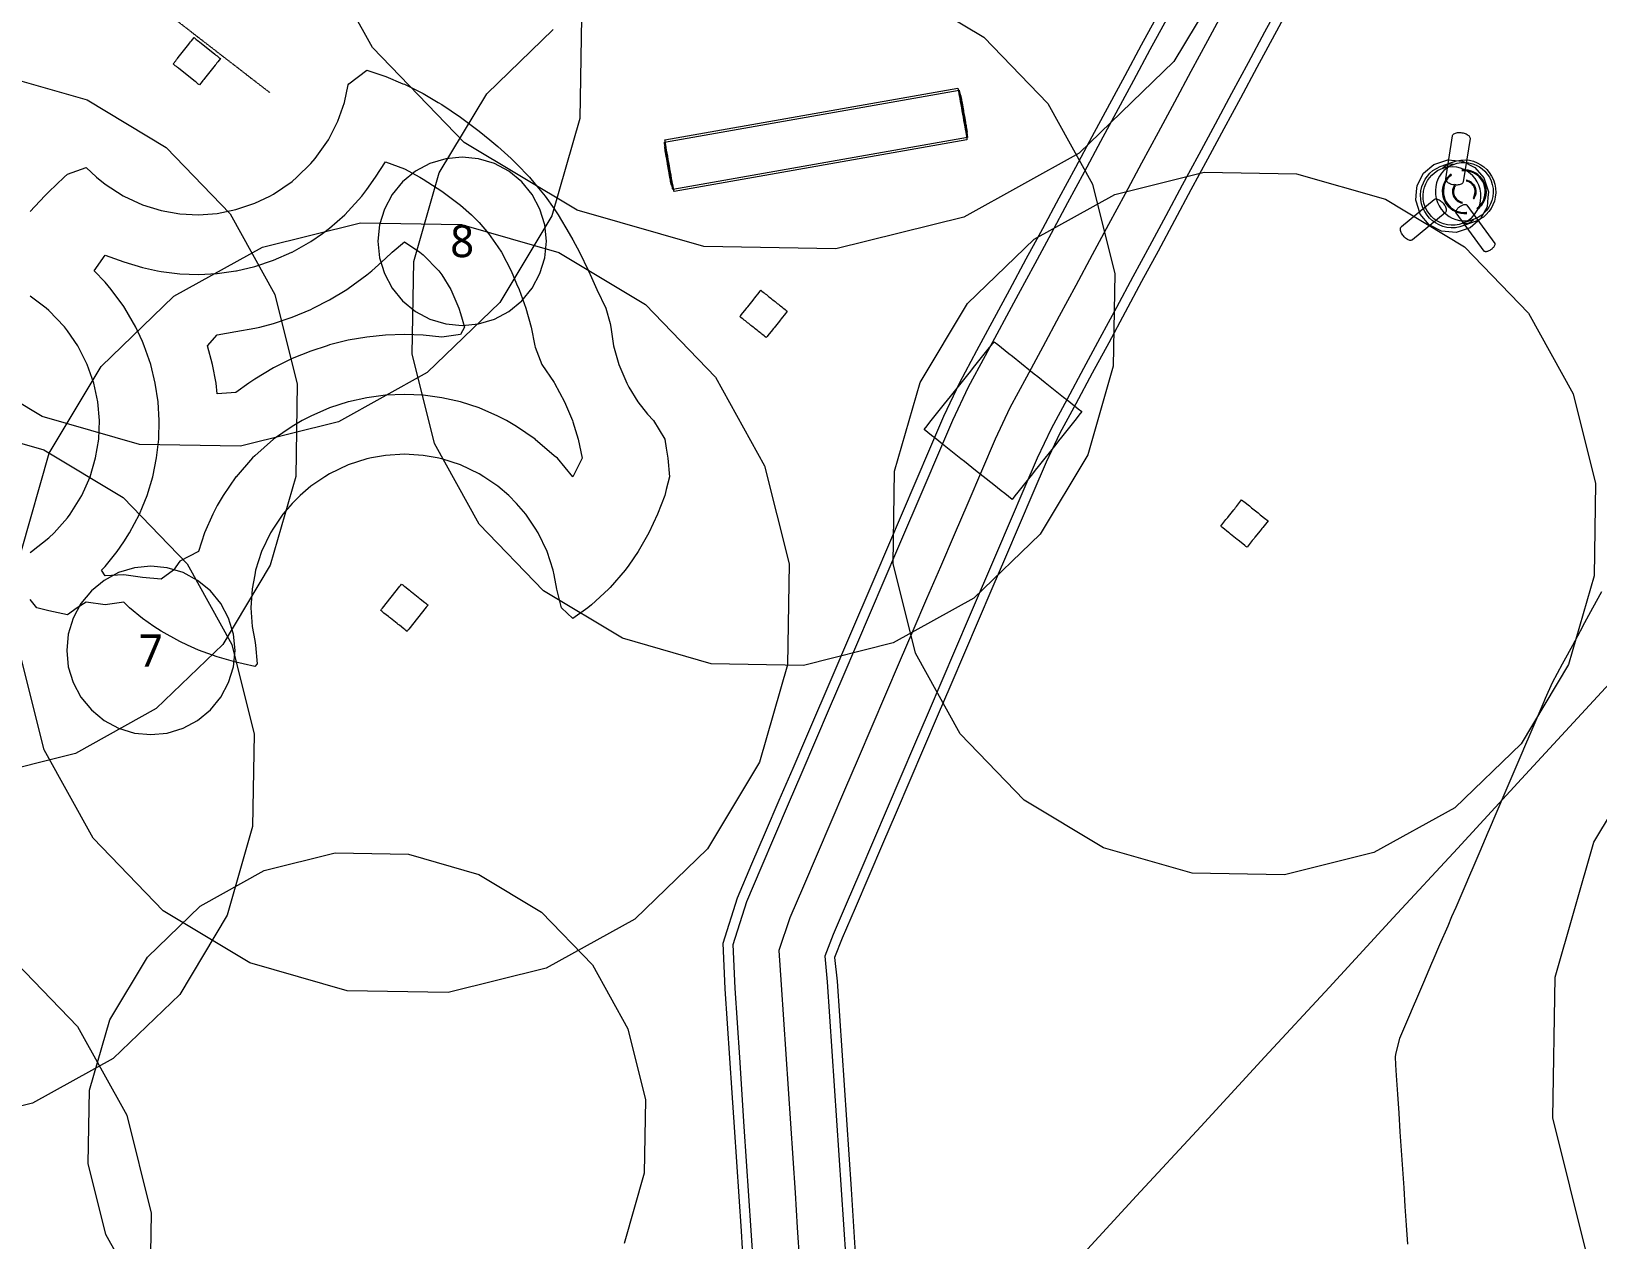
# Model space of a CAD drawing. Header units: millimetres. Extents: x -31757 to 121236, y -27283 to 59400.
# Drawn here: x 52643 to 61016, y 12327 to 18784 of the extents above; entities that cross this region are included whole.
import ezdxf

# ---------------------------------------------------------------- set-up
doc = ezdxf.new("R2010")
doc.units = ezdxf.units.MM
doc.linetypes.add('DASHDOT', pattern=[3.556, 2.54, -0.508, 0, -0.508])
for name, color, linetype, lineweight in [('10_見えがかり', 7, 'Continuous', 13), ('30_敷地・外構', 8, 'Continuous', 9), ('40_通り芯', 1, 'DASHDOT', 9), ('41_通り芯の符号', 1, 'Continuous', 13)]:
    doc.layers.add(name, color=color, linetype=linetype, lineweight=lineweight)
doc.styles.add('JP', font='NotoSansCJKjp-Regular.otf')

msp = doc.modelspace()

# ---------------------------------------------------------------- linework, layer by layer
at = {"layer": '10_見えがかり'}
for points in [[(57714.2, 22779.7), (58318.4, 22416.7), (58808, 21909.7), (59149.7, 21293.2), (59320.2, 20609.3), (59307.9, 19904.6), (59113.6, 19227), (58750.6, 18622.9), (58243.6, 18133.2), (57627.1, 17791.5), (56943.2, 17621), (56238.5, 17633.3), (55560.9, 17827.6), (54956.8, 18190.6), (54467.2, 18697.6), (54125.4, 19314.1), (53954.9, 19998), (53967.2, 20702.7), (54161.5, 21380.3)], [(52296.2, 20287.8), (52768.8, 20549.8), (53293.1, 20680.5), (53833.4, 20671.1), (54352.9, 20522.1), (54816.1, 20243.8), (55191.5, 19855.1), (55453.4, 19382.5), (55584.2, 18858.2), (55574.7, 18317.9), (55425.8, 17798.4), (55147.5, 17335.2), (54758.8, 16959.8), (54286.1, 16697.9), (53761.8, 16567.1), (53221.5, 16576.6), (52702.1, 16725.5), (52238.9, 17003.8)], [(57311, 19006.9), (57734, 18752.8), (58076.7, 18397.9), (58315.9, 17966.4), (58435.3, 17487.6), (58426.6, 16994.3), (58290.6, 16520), (58036.5, 16097.1), (57681.6, 15754.4), (57250.1, 15515.2), (56771.4, 15395.8), (56278, 15404.4), (55803.8, 15540.4), (55380.8, 15794.5), (55038.1, 16149.4), (54798.9, 16581), (54679.6, 17059.7), (54688.2, 17553), (54824.2, 18027.3), (55078.3, 18450.2), (55433.2, 18793)], [(59323.4, 18942.1), (59235.4, 18778.7), (59147.4, 18615.3), (59059.4, 18451.9), (58971.4, 18288.5), (58883.5, 18125.1), (58795.5, 17961.8), (58707.5, 17798.4), (58619.5, 17635), (58531.5, 17471.6), (58443.5, 17308.2), (58355.5, 17144.8), (58267.5, 16981.4), (58179.6, 16818.1), (58094.5, 16660.4), (58020, 16502.7), (57948.7, 16336.4), (57875.6, 16165.8), (57802.5, 15995.2), (57656.3, 15654.1), (57583.1, 15483.5), (57510, 15313), (57436.9, 15142.4), (57363.8, 14971.9), (57290.7, 14801.3), (57217.6, 14630.7), (57144.5, 14460.2), (57071.4, 14289.6), (56998.3, 14119), (56928.7, 13957.2), (56884.2, 13841), (56898.1, 13704.1), (56910.4, 13518.9), (56922.7, 13333.7), (56947.4, 12963.4), (56959.7, 12778.3), (56972.1, 12593.1), (56984.4, 12407.9), (56996.7, 12222.8)], [(56450.9, 12186.4), (56438.6, 12371.6), (56413.9, 12741.9), (56401.6, 12927.1), (56389.3, 13112.2), (56376.9, 13297.4), (56364.6, 13482.5), (56352.3, 13667.7), (56341.8, 13911.4), (56418.1, 14153.4), (56495.5, 14334.5), (56568.6, 14505.1), (56641.7, 14675.7), (56714.8, 14846.2), (56787.9, 15016.8), (56934.2, 15357.9), (57007.3, 15528.5), (57153.5, 15869.6), (57226.6, 16040.2), (57372.8, 16381.3), (57445.9, 16551.9), (57521.3, 16727.5), (57606.4, 16907.1), (57697.9, 17077.4), (57873.9, 17404.2), (57961.9, 17567.6), (58049.9, 17731), (58137.9, 17894.3), (58225.9, 18057.7), (58313.9, 18221.1), (58489.8, 18547.9), (58577.8, 18711.3), (58665.8, 18874.6)], [(56516.2, 12004.8), (56491.5, 12375.1), (56479.2, 12560.3), (56466.8, 12745.4), (56454.5, 12930.6), (56429.8, 13300.9), (56417.5, 13486.1), (56405.2, 13671.2), (56394.3, 13904.6), (56467.6, 14134.4), (56544.2, 14313.7), (56617.3, 14484.2), (56690.4, 14654.8), (56763.6, 14825.3), (56836.7, 14995.9), (56909.8, 15166.5), (56982.9, 15337), (57056, 15507.6), (57202.2, 15848.7), (57275.3, 16019.3), (57421.5, 16360.4), (57494.6, 16531), (57569.6, 16705.7), (57653.7, 16883.2), (57744.6, 17052.3), (57920.6, 17379.1), (58008.6, 17542.4), (58096.6, 17705.8), (58184.6, 17869.2), (58272.5, 18032.6), (58360.5, 18196), (58536.5, 18522.8), (58624.5, 18686.1), (58712.5, 18849.5)], [(59370.1, 18916.9), (59194.1, 18590.2), (59106.1, 18426.8), (59018.1, 18263.4), (58930.1, 18100), (58842.1, 17936.6), (58754.1, 17773.2), (58666.2, 17609.9), (58578.2, 17446.5), (58490.2, 17283.1), (58402.2, 17119.7), (58314.2, 16956.3), (58226.2, 16792.9), (58141.8, 16636.4), (58068.3, 16480.9), (57997.4, 16315.5), (57924.3, 16144.9), (57851.2, 15974.3), (57778.1, 15803.8), (57705, 15633.2), (57631.9, 15462.7), (57558.7, 15292.1), (57485.6, 15121.5), (57412.5, 14951), (57339.4, 14780.4), (57266.3, 14609.8), (57193.2, 14439.3), (57120.1, 14268.7), (57047, 14098.2), (56978.2, 13938.2), (56936.8, 13834.1), (56950.9, 13707.6), (56963.3, 13522.4), (56987.9, 13152.1), (57000.3, 12966.9), (57012.6, 12781.8), (57024.9, 12596.6), (57049.6, 12226.3)], [(53415, 18627), (53419.7, 18632.9), (53424.4, 18638.8), (53429, 18644.6), (53485.1, 18715.1), (53489.7, 18720.9), (53494.4, 18726.8), (53499.1, 18732.7), (53513.1, 18750.3), (53518.9, 18745.6), (53524.8, 18741), (53530.7, 18736.3), (53536.5, 18731.6), (53542.4, 18726.9), (53624.6, 18661.6), (53630.5, 18656.9), (53636.3, 18652.2), (53642.2, 18647.6), (53648.1, 18642.9), (53653.9, 18638.2), (53639.9, 18620.6), (53635.3, 18614.8), (53630.6, 18608.9), (53625.9, 18603), (53569.9, 18532.6), (53565.2, 18526.7), (53560.6, 18520.8), (53555.9, 18515), (53541.9, 18497.4), (53536, 18502), (53530.1, 18506.7), (53524.3, 18511.4), (53518.4, 18516), (53512.5, 18520.7), (53430.4, 18586.1), (53424.5, 18590.7), (53418.6, 18595.4), (53412.8, 18600.1), (53406.9, 18604.8), (53401, 18609.4), (53415, 18627)], [(52466.7, 18553.1), (52941, 18417.1), (53363.9, 18163), (53706.7, 17808.1), (53945.9, 17376.6), (54065.2, 16897.9), (54056.6, 16404.5), (53920.6, 15930.3), (53666.5, 15507.4), (53311.6, 15164.6), (52880.1, 14925.4), (52401.3, 14806.1)], [(56060.1, 18002.7), (56057.3, 18018), (56054.5, 18033.7), (56051.8, 18049.4), (56049.1, 18064.7), (56046.4, 18079.9), (56043.6, 18095.6), (56040.9, 18111.4), (56038.2, 18126.7), (56035.7, 18141.2), (56033.4, 18154.4), (56031.4, 18165.9), (56029.8, 18175.4), (56028.6, 18182.7), (56027.8, 18187.8), (56027.3, 18190.7), (56027.2, 18191.6), (57602.9, 18469.4), (57603.2, 18468.5), (57603.8, 18465.6), (57604.7, 18460.5), (57606.1, 18453.2), (57607.8, 18443.7), (57609.9, 18432.3), (57612.2, 18419.1), (57614.8, 18404.6), (57617.6, 18389.3), (57620.4, 18373.6), (57623.1, 18357.9), (57625.8, 18342.6), (57628.5, 18327.3), (57631.3, 18311.7), (57634, 18295.9), (57636.7, 18280.6), (57639.2, 18266.1), (57641.5, 18252.9), (57643.5, 18241.4), (57645.1, 18231.9), (57646.3, 18224.6), (57647.1, 18219.5), (57647.6, 18216.6), (57647.7, 18215.7), (56072, 17937.9), (56071.7, 17938.8), (56071.2, 17941.7), (56070.2, 17946.8), (56068.8, 17954.1), (56067.1, 17963.6), (56065, 17975), (56062.7, 17988.2), (56060.1, 18002.7)], [(56033, 18185.9), (56031.7, 18193.8), (56030.8, 18199.3), (56030.3, 18202.5), (56030.2, 18203.5), (57596.1, 18479.5), (57596.3, 18478.5), (57597, 18475.4), (57598, 18469.9), (57599.5, 18462), (57601.3, 18451.7), (57603.6, 18439.2), (57606.2, 18424.9), (57609, 18409.2), (57612, 18392.5), (57615, 18375.4), (57618, 18358.4), (57621, 18341.8), (57623.9, 18325.2), (57626.9, 18308.1), (57629.9, 18291), (57632.8, 18274.3), (57635.5, 18258.6), (57638, 18244.2), (57640.1, 18231.8), (57641.9, 18221.4), (57643.2, 18213.5), (57644.1, 18208), (57644.6, 18204.8), (57644.7, 18203.8), (56078.8, 17927.8), (56078.6, 17928.8), (56078, 17931.9), (56076.9, 17937.4), (56075.4, 17945.3), (56073.6, 17955.6), (56071.3, 17968.1), (56068.7, 17982.4), (56065.9, 17998.1), (56062.9, 18014.8), (56059.9, 18031.9), (56056.9, 18048.9), (56053.9, 18065.5), (56051, 18082.1), (56048, 18099.2), (56045, 18116.3), (56042.1, 18133), (56039.4, 18148.7), (56036.9, 18163.1), (56034.8, 18175.5), (56033, 18185.9)], [(57608.5, 18437.5), (57608.1, 18439.7), (57608, 18440.4), (57611, 18441), (57611.2, 18440.3), (57611.6, 18438), (57612.4, 18434.1), (57613.4, 18428.5), (57614.7, 18421.2), (57616.3, 18412.3), (57618.2, 18402.2), (57620.2, 18391), (57622.3, 18379.2), (57624.4, 18367), (57626.6, 18354.9), (57628.7, 18343.1), (57630.7, 18331.3), (57632.9, 18319.2), (57635, 18307.1), (57637.1, 18295.2), (57639, 18284), (57640.8, 18273.9), (57642.3, 18265), (57643.5, 18257.7), (57644.5, 18252), (57645.1, 18248.1), (57645.4, 18245.8), (57645.5, 18245.1), (57642.6, 18244.6), (57642.4, 18245.3), (57641.9, 18247.5), (57641.2, 18251.5), (57640.2, 18257.1), (57638.8, 18264.4), (57637.2, 18273.2), (57635.4, 18283.4), (57633.4, 18294.6), (57631.3, 18306.4), (57629.1, 18318.6), (57627, 18330.7), (57624.9, 18342.5), (57622.8, 18354.2), (57620.7, 18366.4), (57618.6, 18378.5), (57616.5, 18390.3), (57614.6, 18401.5), (57612.8, 18411.7), (57611.3, 18420.6), (57610.1, 18427.9), (57609.1, 18433.5), (57608.5, 18437.5)], [(57613.4, 18409.6), (57612.9, 18412.5), (57612.6, 18414.2), (57615.6, 18414.7), (57615.7, 18414.7), (57616, 18413.1), (57616.5, 18410.2), (57617.3, 18406), (57618.3, 18400.7), (57619.5, 18394.1), (57620.8, 18386.6), (57622.3, 18378.4), (57623.9, 18369.7), (57625.4, 18360.7), (57627, 18351.8), (57628.6, 18343.1), (57630.1, 18334.4), (57631.7, 18325.5), (57633.2, 18316.5), (57634.7, 18307.8), (57636.2, 18299.5), (57637.5, 18292), (57638.6, 18285.5), (57639.5, 18280.1), (57640.2, 18275.9), (57640.7, 18273), (57640.9, 18271.4), (57638, 18270.9), (57637.9, 18270.9), (57637.6, 18272.5), (57637, 18275.4), (57636.3, 18279.5), (57635.3, 18284.9), (57634.1, 18291.4), (57632.7, 18298.9), (57631.3, 18307.2), (57629.7, 18315.9), (57628.1, 18324.9), (57626.5, 18333.8), (57625, 18342.5), (57623.5, 18351.2), (57621.9, 18360.1), (57620.3, 18369), (57618.8, 18377.8), (57617.4, 18386), (57616.1, 18393.5), (57615, 18400.1), (57614.1, 18405.5), (57613.4, 18409.6)], [(57619.5, 18375.2), (57619.1, 18377.3), (57618.9, 18378.8), (57618.7, 18379.7), (57621.7, 18380.2), (57621.7, 18380.2), (57621.9, 18379.4), (57622.2, 18377.9), (57622.6, 18375.7), (57623.1, 18372.9), (57623.7, 18369.5), (57624.4, 18365.7), (57625.2, 18361.4), (57626, 18356.9), (57626.8, 18352.2), (57627.6, 18347.6), (57628.4, 18343.1), (57629.2, 18338.6), (57630, 18333.9), (57630.8, 18329.3), (57631.6, 18324.8), (57632.4, 18320.5), (57633, 18316.6), (57633.6, 18313.2), (57634.1, 18310.4), (57634.5, 18308.2), (57634.7, 18306.7), (57634.8, 18305.9), (57631.9, 18305.4), (57631.8, 18305.4), (57631.7, 18306.2), (57631.4, 18307.7), (57631, 18309.9), (57630.5, 18312.6), (57629.9, 18316), (57629.2, 18319.9), (57628.4, 18324.2), (57627.6, 18328.7), (57626.8, 18333.4), (57625.9, 18338), (57625.2, 18342.5), (57624.4, 18347), (57623.5, 18351.6), (57622.7, 18356.3), (57621.9, 18360.8), (57621.2, 18365.1), (57620.5, 18369), (57619.9, 18372.4), (57619.5, 18375.2)], [(60235.5, 17965.7), (60229.8, 17967.6), (60224.4, 17969.9), (60219.3, 17972.5), (60214.8, 17975.5), (60210.9, 17978.7), (60207.9, 17982), (60205.6, 17985.3), (60204.2, 17988.6), (60203.6, 17991.8), (60203.8, 17994.8), (60239.9, 18225), (60240.7, 18227.8), (60242.2, 18230.7), (60244.6, 18233.4), (60247.7, 18235.9), (60251.7, 18238.1), (60256.3, 18240), (60261.5, 18241.4), (60267.1, 18242.4), (60273, 18242.9), (60279, 18243), (60284.9, 18242.6), (60290.5, 18241.9), (60296.1, 18240.8), (60301.8, 18239.4), (60307.5, 18237.5), (60313, 18235.2), (60318, 18232.6), (60322.5, 18229.6), (60326.4, 18226.4), (60329.5, 18223.1), (60331.7, 18219.7), (60333.1, 18216.4), (60333.7, 18213.3), (60333.6, 18210.3), (60297.5, 17980.1), (60296.7, 17977.2), (60295.1, 17974.4), (60292.8, 17971.7), (60289.6, 17969.2), (60285.7, 17966.9), (60281, 17965.1), (60275.8, 17963.6), (60270.2, 17962.7), (60264.3, 17962.2), (60258.4, 17962.1), (60252.5, 17962.5), (60246.8, 17963.2), (60241.2, 17964.2), (60235.5, 17965.7)], [(56029.7, 18159.5), (56029, 18163.6), (56028.7, 18166), (56028.6, 18166.8), (56031.5, 18167.3), (56031.7, 18166.6), (56032.2, 18164.2), (56033, 18160.1), (56034, 18154.2), (56035.4, 18146.6), (56037.1, 18137.3), (56039, 18126.7), (56041.1, 18115), (56043.3, 18102.6), (56045.6, 18089.9), (56047.8, 18077.2), (56050, 18064.8), (56052.2, 18052.5), (56054.4, 18039.8), (56056.6, 18027.1), (56058.8, 18014.7), (56060.8, 18003), (56062.7, 17992.3), (56064.3, 17983.1), (56065.6, 17975.4), (56066.6, 17969.5), (56067.2, 17965.4), (56067.6, 17963), (56067.7, 17962.3), (56064.7, 17961.7), (56064.5, 17962.5), (56064.1, 17964.8), (56063.3, 17968.9), (56062.2, 17974.8), (56060.8, 17982.4), (56059.1, 17991.7), (56057.2, 18002.4), (56055.1, 18014.1), (56052.9, 18026.4), (56050.6, 18039.2), (56048.4, 18051.8), (56046.2, 18064.2), (56044, 18076.5), (56041.8, 18089.2), (56039.6, 18101.9), (56037.4, 18114.3), (56035.4, 18126), (56033.6, 18136.7), (56032, 18146), (56030.7, 18153.6), (56029.7, 18159.5)], [(56033.7, 18137), (56033.5, 18138.7), (56036.4, 18139.2), (56036.5, 18139.2), (56036.9, 18137.5), (56037.4, 18134.5), (56038.2, 18130.2), (56039.2, 18124.6), (56040.5, 18117.9), (56041.9, 18110.1), (56043.4, 18101.5), (56045, 18092.4), (56046.7, 18083.1), (56048.3, 18073.9), (56049.9, 18064.8), (56051.5, 18055.8), (56053.1, 18046.5), (56054.8, 18037.2), (56056.3, 18028.1), (56057.8, 18019.6), (56059.2, 18011.8), (56060.3, 18005), (56061.3, 17999.4), (56062, 17995.1), (56062.5, 17992), (56062.8, 17990.3), (56059.8, 17989.8), (56059.7, 17989.8), (56059.4, 17991.5), (56058.8, 17994.5), (56058, 17998.8), (56057, 18004.4), (56055.8, 18011.2), (56054.4, 18019), (56052.8, 18027.5), (56051.2, 18036.6), (56049.6, 18045.9), (56047.9, 18055.2), (56046.3, 18064.2), (56044.7, 18073.2), (56043.1, 18082.5), (56041.5, 18091.8), (56039.9, 18100.9), (56038.4, 18109.5), (56037.1, 18117.3), (56035.9, 18124), (56035, 18129.7), (56034.2, 18134), (56033.7, 18137)], [(56041.1, 18095.2), (56040.8, 18097.3), (56040.5, 18098.7), (56040.4, 18099.5), (56043.4, 18100), (56043.4, 18100), (56043.6, 18099.2), (56043.8, 18097.8), (56044.2, 18095.8), (56044.7, 18093.1), (56045.3, 18089.9), (56045.9, 18086.2), (56046.7, 18082.2), (56047.4, 18077.9), (56048.2, 18073.5), (56049, 18069.1), (56049.7, 18064.8), (56050.5, 18060.5), (56051.3, 18056.1), (56052, 18051.7), (56052.8, 18047.4), (56053.5, 18043.4), (56054.1, 18039.7), (56054.7, 18036.5), (56055.1, 18033.8), (56055.5, 18031.8), (56055.6, 18030.8), (56055.7, 18030.3), (56055.7, 18030.3), (56055.8, 18029.5), (56055.8, 18029.5), (56052.9, 18029), (56052.8, 18029), (56052.8, 18029.3), (56052.7, 18029.8), (56052.7, 18029.8), (56052.4, 18031.2), (56052, 18033.3), (56051.5, 18035.9), (56051, 18039.1), (56050.3, 18042.8), (56049.6, 18046.9), (56048.8, 18051.2), (56048, 18055.6), (56047.3, 18060), (56046.5, 18064.2), (56045.7, 18068.5), (56045, 18072.9), (56044.2, 18077.3), (56043.5, 18081.6), (56042.8, 18085.7), (56042.1, 18089.3), (56041.6, 18092.6), (56041.1, 18095.2)], [(60084.4, 18025.2), (60140, 18072.9), (60215.3, 18097.7), (60294.3, 18090.5), (60359.1, 18056.5), (60406.9, 18000.9), (60406.9, 18000.9), (60431.7, 17925.6), (60428.9, 17895.5), (60424.5, 17846.6), (60390.4, 17781.8), (60334.9, 17734), (60259.6, 17709.2), (60180.6, 17716.4), (60180.6, 17716.4), (60115.7, 17750.5), (60068, 17806), (60057.6, 17837.5), (60043.2, 17881.3), (60047.4, 17927.1), (60050.4, 17960.3), (60084.4, 18025.2)], [(60076.6, 17954.3), (60084.4, 17975), (60094.3, 17993.7), (60106, 18010.4), (60119.6, 18025.5), (60135.6, 18039.3), (60153.8, 18051.4), (60174.1, 18061.2), (60239.6, 18085), (60261.4, 18092.1), (60284.1, 18096.1), (60307.3, 18097), (60330.1, 18094.6), (60352.1, 18089.2), (60372.5, 18081.2), (60391.2, 18071), (60407.8, 18059.1), (60422.9, 18045.3), (60436.7, 18029.1), (60448.8, 18010.5), (60458.7, 17990), (60465.9, 17967.9), (60470, 17944.9), (60471, 17921.5), (60468.9, 17898.5), (60463.7, 17876.4), (60456, 17855.8), (60446, 17837), (60434.4, 17820.4), (60420.8, 17805.3), (60404.8, 17791.4), (60386.5, 17779.3), (60366.3, 17769.5), (60300.8, 17745.7), (60279, 17738.6), (60256.2, 17734.6), (60233.1, 17733.8), (60210.2, 17736.2), (60188.3, 17741.5), (60167.8, 17749.5), (60149.1, 17759.7), (60132.6, 17771.6), (60117.5, 17785.4), (60103.7, 17801.7), (60091.5, 17820.2), (60081.7, 17840.7), (60074.5, 17862.8), (60070.3, 17885.8), (60069.3, 17909.2), (60071.5, 17932.3), (60076.6, 17954.3)], [(58434.7, 17912), (58913.4, 18031.4), (59406.7, 18022.8), (59881, 17886.8), (60303.9, 17632.7), (60646.6, 17277.7), (60885.8, 16846.2), (61005.2, 16367.5), (60996.6, 15874.2), (60860.6, 15399.9), (60606.5, 14977), (60251.6, 14634.2), (59820, 14395), (59341.3, 14275.7), (58848, 14284.3), (58373.7, 14420.3), (57950.8, 14674.4), (57608, 15029.3), (57368.9, 15460.8), (57249.5, 15939.6), (57258.1, 16432.9), (57394.1, 16907.2), (57648.2, 17330.1), (58003.1, 17672.8), (58434.7, 17912)], [(60116.5, 18001.8), (60129, 18015.7), (60143.7, 18028.5), (60160.5, 18039.6), (60179.1, 18048.6), (60244.6, 18072.4), (60264.7, 18078.9), (60285.6, 18082.6), (60306.9, 18083.4), (60327.9, 18081.2), (60348.1, 18076.3), (60367, 18068.9), (60384.2, 18059.5), (60399.4, 18048.6), (60413.3, 18035.9), (60426, 18020.9), (60437.1, 18003.9), (60446.2, 17985), (60452.8, 17964.7), (60456.7, 17943.5), (60457.6, 17922), (60455.6, 17900.8), (60450.9, 17880.5), (60443.7, 17861.5), (60434.6, 17844.2), (60423.8, 17828.9), (60411.4, 17815), (60396.6, 17802.3), (60379.8, 17791.2), (60361.2, 17782.2), (60295.7, 17758.3), (60275.7, 17751.8), (60254.7, 17748.1), (60233.4, 17747.4), (60212.4, 17749.5), (60192.2, 17754.5), (60173.4, 17761.8), (60156.2, 17771.2), (60141, 17782.2), (60127.1, 17794.9), (60114.4, 17809.8), (60103.2, 17826.9), (60094.1, 17845.8), (60087.5, 17866.1), (60083.7, 17887.3), (60082.8, 17908.7), (60084.8, 17929.9), (60089.5, 17950.3), (60096.6, 17969.3), (60105.8, 17986.5), (60116.5, 18001.8)], [(60282.6, 18052.5), (60262.5, 18057.4), (60241.4, 18059.5), (60220.2, 18058.8), (60218.6, 18058.5), (60209.2, 18052.3), (60194.5, 18039.6), (60182, 18025.7), (60171.3, 18010.4), (60162.1, 17993.1), (60155, 17974.1), (60150.3, 17953.8), (60148.3, 17932.6), (60149.2, 17911.1), (60153, 17889.9), (60159.6, 17869.6), (60168.7, 17850.7), (60179.8, 17833.7), (60192.6, 17818.7), (60206.4, 17806), (60221.7, 17795), (60238.9, 17785.7), (60257.7, 17778.3), (60277.9, 17773.4), (60298.9, 17771.2), (60320.2, 17772), (60321.7, 17772.2), (60331.2, 17778.5), (60345.9, 17791.2), (60358.4, 17805.1), (60369.1, 17820.4), (60378.3, 17837.7), (60385.4, 17856.6), (60390.1, 17877), (60392.1, 17898.2), (60391.2, 17919.7), (60387.3, 17940.9), (60380.7, 17961.2), (60371.7, 17980), (60360.5, 17997.1), (60347.8, 18012), (60333.9, 18024.8), (60318.7, 18035.7), (60301.5, 18045.1), (60282.6, 18052.5)], [(60204.2, 17989.6), (60212.2, 18001.1), (60221.6, 18011.5), (60232.6, 18021), (60233.1, 18021.2), (60222, 18011.6), (60212.7, 18001.2), (60204.6, 17989.7), (60197.8, 17976.8), (60192.4, 17962.6), (60188.9, 17947.3), (60187.4, 17931.4), (60188.1, 17915.3), (60190.9, 17899.4), (60195.9, 17884.2), (60202.7, 17870), (60211.1, 17857.2), (60220.6, 17846), (60231, 17836.5), (60242.4, 17828.3), (60255.3, 17821.2), (60269.5, 17815.7), (60284.6, 17812), (60300.4, 17810.4), (60316.3, 17811), (60315.9, 17810.8), (60299.9, 17810.2), (60284.2, 17811.9), (60269, 17815.5), (60254.9, 17821.1), (60242, 17828.1), (60230.6, 17836.3), (60220.2, 17845.9), (60210.6, 17857.1), (60202.3, 17869.9), (60195.5, 17884), (60190.5, 17899.2), (60187.6, 17915.1), (60186.9, 17931.3), (60188.4, 17947.2), (60192, 17962.4), (60197.3, 17976.6), (60204.2, 17989.6)], [(60201.1, 18063.2), (60188.1, 18051.9), (60188.2, 18051.9), (60245.5, 18072.7), (60241.8, 18073.1), (60218.7, 18072.3), (60213.5, 18071.4), (60201.1, 18063.2)], [(60200.9, 17975), (60207.5, 17987.5), (60215.3, 17998.6), (60224.4, 18008.6), (60235, 18017.8), (60235.5, 18018), (60224.8, 18008.8), (60215.8, 17998.7), (60208, 17987.6), (60201.4, 17975.1), (60196.2, 17961.4), (60192.8, 17946.6), (60191.3, 17931.3), (60192, 17915.7), (60194.8, 17900.4), (60199.6, 17885.7), (60206.1, 17872), (60214.2, 17859.6), (60223.4, 17848.8), (60233.5, 17839.6), (60244.5, 17831.6), (60257, 17824.8), (60270.6, 17819.5), (60285.2, 17816), (60300.5, 17814.4), (60315.9, 17814.9), (60315.4, 17814.8), (60300, 17814.2), (60284.8, 17815.8), (60270.2, 17819.4), (60256.5, 17824.7), (60244.1, 17831.5), (60233, 17839.4), (60223, 17848.6), (60213.8, 17859.5), (60205.7, 17871.8), (60199.1, 17885.5), (60194.3, 17900.2), (60191.6, 17915.5), (60190.9, 17931.1), (60192.3, 17946.5), (60195.7, 17961.2), (60200.9, 17975)], [(60290, 18043.8), (60290.4, 18044), (60306.4, 18044.5), (60322.1, 18042.9), (60337.3, 18039.2), (60351.4, 18033.7), (60364.3, 18026.6), (60375.7, 18018.4), (60386.1, 18008.9), (60395.7, 17997.7), (60404, 17984.9), (60410.8, 17970.7), (60415.8, 17955.5), (60418.7, 17939.6), (60419.4, 17923.5), (60417.9, 17907.6), (60414.3, 17892.3), (60409, 17878.1), (60402.1, 17865.2), (60394.1, 17853.7), (60384.7, 17843.3), (60373.7, 17833.7), (60373.2, 17833.5), (60384.2, 17843.1), (60393.6, 17853.5), (60401.7, 17865), (60408.5, 17877.9), (60413.9, 17892.2), (60417.4, 17907.4), (60418.9, 17923.3), (60418.2, 17939.4), (60415.3, 17955.3), (60410.4, 17970.6), (60403.6, 17984.7), (60395.2, 17997.5), (60385.7, 18008.7), (60375.3, 18018.3), (60363.8, 18026.5), (60351, 18033.5), (60336.8, 18039), (60321.7, 18042.7), (60305.9, 18044.4), (60290, 18043.8)], [(60290.4, 18039.8), (60290.8, 18040), (60306.3, 18040.5), (60321.5, 18039), (60336.1, 18035.4), (60349.8, 18030.1), (60362.2, 18023.3), (60373.3, 18015.3), (60383.3, 18006.1), (60392.5, 17995.3), (60400.6, 17982.9), (60407.2, 17969.2), (60412, 17954.5), (60414.7, 17939.2), (60415.4, 17923.6), (60414, 17908.3), (60410.5, 17893.5), (60405.4, 17879.8), (60398.7, 17867.3), (60391, 17856.2), (60381.9, 17846.1), (60371.3, 17836.9), (60370.8, 17836.7), (60381.5, 17846), (60390.5, 17856), (60398.3, 17867.1), (60404.9, 17879.6), (60410.1, 17893.4), (60413.5, 17908.1), (60415, 17923.5), (60414.3, 17939), (60411.5, 17954.4), (60406.7, 17969.1), (60400.2, 17982.8), (60392.1, 17995.1), (60382.9, 18005.9), (60372.8, 18015.2), (60361.8, 18023.1), (60349.3, 18029.9), (60335.7, 18035.2), (60321.1, 18038.8), (60305.8, 18040.4), (60290.4, 18039.8)], [(60243.7, 17946), (60246.6, 17953.6), (60250.3, 17960.5), (60254.6, 17966.6), (60255, 17966.8), (60250.7, 17960.7), (60247, 17953.8), (60244.2, 17946.2), (60242.3, 17938), (60241.5, 17929.6), (60241.9, 17921), (60243.4, 17912.5), (60246, 17904.4), (60249.7, 17896.8), (60254.1, 17890), (60259.2, 17884), (60264.8, 17878.9), (60270.9, 17874.5), (60277.7, 17870.8), (60285.3, 17867.9), (60293.4, 17865.9), (60292.9, 17865.7), (60284.8, 17867.7), (60277.3, 17870.6), (60270.4, 17874.4), (60264.3, 17878.8), (60258.8, 17883.9), (60253.7, 17889.8), (60249.2, 17896.7), (60245.6, 17904.2), (60243, 17912.3), (60241.4, 17920.8), (60241.1, 17929.4), (60241.9, 17937.9), (60243.7, 17946)], [(60245.8, 17937.2), (60247.5, 17944.8), (60250.2, 17951.9), (60253.6, 17958.4), (60254.1, 17958.6), (60250.6, 17952.1), (60248, 17945), (60246.2, 17937.4), (60245.5, 17929.4), (60245.8, 17921.4), (60247.2, 17913.4), (60249.7, 17905.8), (60253.1, 17898.8), (60257.3, 17892.4), (60262.1, 17886.8), (60267.2, 17882), (60273, 17877.9), (60279.4, 17874.4), (60286.4, 17871.7), (60294, 17869.8), (60293.6, 17869.7), (60286, 17871.5), (60278.9, 17874.3), (60272.5, 17877.8), (60266.8, 17881.9), (60261.6, 17886.6), (60256.8, 17892.2), (60252.7, 17898.6), (60249.3, 17905.7), (60246.8, 17913.3), (60245.4, 17921.2), (60245, 17929.3), (60245.8, 17937.2)], [(60333.8, 17977), (60339.5, 17972.9), (60344.7, 17968.1), (60349.4, 17962.5), (60353.6, 17956.1), (60357, 17949.1), (60359.5, 17941.5), (60360.9, 17933.5), (60361.3, 17925.5), (60360.5, 17917.5), (60358.8, 17909.9), (60356.1, 17902.8), (60352.7, 17896.4), (60352.2, 17896.2), (60355.6, 17902.7), (60358.3, 17909.8), (60360.1, 17917.4), (60360.8, 17925.3), (60360.5, 17933.4), (60359, 17941.3), (60356.6, 17948.9), (60353.2, 17956), (60349, 17962.3), (60344.2, 17967.9), (60339.1, 17972.7), (60333.3, 17976.8), (60326.9, 17980.3), (60319.8, 17983.1), (60312.3, 17984.9), (60312.7, 17985.1), (60320.3, 17983.2), (60327.3, 17980.5), (60333.8, 17977)], [(60313.4, 17989), (60321.4, 17987), (60329, 17984.1), (60335.9, 17980.4), (60342, 17976), (60347.5, 17970.9), (60352.6, 17964.9), (60357.1, 17958.1), (60360.7, 17950.5), (60363.3, 17942.4), (60364.9, 17933.9), (60365.2, 17925.3), (60364.4, 17916.9), (60362.5, 17908.7), (60359.7, 17901.1), (60356, 17894.2), (60351.7, 17888.1), (60351.3, 17887.9), (60355.6, 17894.1), (60359.3, 17901), (60362.1, 17908.6), (60364, 17916.7), (60364.8, 17925.2), (60364.4, 17933.8), (60362.9, 17942.3), (60360.2, 17950.4), (60356.6, 17957.9), (60352.2, 17964.7), (60347.1, 17970.7), (60341.5, 17975.8), (60335.4, 17980.2), (60328.5, 17983.9), (60321, 17986.9), (60312.9, 17988.9), (60313.4, 17989)], [(60144.9, 17886.9), (60147.9, 17887.9), (60151.3, 17888.4), (60155.3, 17888.2), (60159.6, 17887.3), (60164.2, 17885.6), (60168.9, 17883.3), (60173.7, 17880.4), (60178.3, 17876.9), (60182.7, 17873.1), (60186.7, 17869.1), (60190.4, 17864.9), (60193.8, 17860.5), (60197, 17855.7), (60199.9, 17850.6), (60202.3, 17845.4), (60204.3, 17840.2), (60205.6, 17835.1), (60206.4, 17830.3), (60206.4, 17825.9), (60205.8, 17822), (60204.7, 17818.6), (60203.1, 17815.9), (60201, 17813.8), (60025.4, 17669.8), (60022.9, 17668.2), (60020, 17667.1), (60016.5, 17666.6), (60012.5, 17666.8), (60008.2, 17667.8), (60003.6, 17669.4), (59998.9, 17671.7), (59994.1, 17674.7), (59989.5, 17678.1), (59985.1, 17681.9), (59981.1, 17686), (59977.4, 17690.2), (59974, 17694.6), (59970.8, 17699.3), (59967.9, 17704.4), (59965.5, 17709.6), (59963.5, 17714.8), (59962.2, 17719.9), (59961.5, 17724.7), (59961.4, 17729.2), (59962, 17733.1), (59963.1, 17736.4), (59964.8, 17739.1), (59966.8, 17741.2), (60142.4, 17885.3), (60144.9, 17886.9)], [(60258.5, 17822.8), (60259.6, 17825.8), (60261.2, 17828.9), (60263.3, 17832.2), (60265.9, 17835.5), (60268.8, 17838.7), (60271.9, 17841.7), (60275.2, 17844.6), (60278.6, 17847.2), (60282, 17849.6), (60285.7, 17851.8), (60289.6, 17853.9), (60293.6, 17855.7), (60297.5, 17857.1), (60301.2, 17858.2), (60304.7, 17858.8), (60307.9, 17858.9), (60310.6, 17858.6), (60312.8, 17857.9), (60314.6, 17856.8), (60315.9, 17855.5), (60465.4, 17650.8), (60466.3, 17649.2), (60466.7, 17647.2), (60466.7, 17644.8), (60466.2, 17642.2), (60465.1, 17639.2), (60463.5, 17636.1), (60461.3, 17632.8), (60458.8, 17629.5), (60455.9, 17626.3), (60452.7, 17623.2), (60449.4, 17620.4), (60446.1, 17617.8), (60442.6, 17615.4), (60438.9, 17613.2), (60435, 17611.1), (60431.1, 17609.3), (60427.2, 17607.8), (60423.4, 17606.8), (60419.9, 17606.2), (60416.8, 17606.1), (60414.1, 17606.4), (60411.8, 17607.1), (60410, 17608.1), (60408.7, 17609.5), (60259.3, 17814.1), (60258.4, 17815.8), (60257.9, 17817.8), (60257.9, 17820.1), (60258.5, 17822.8)], [(52739, 16529.2), (53017.3, 16992.4), (53406, 17367.8), (53878.7, 17629.7), (54403, 17760.5), (54943.3, 17751), (55462.7, 17602.1), (55925.9, 17323.8), (56301.3, 16935.1), (56563.3, 16462.4), (56694, 15938.1), (56684.6, 15397.8), (56535.6, 14878.4), (56257.3, 14415.2), (55868.6, 14039.8), (55396, 13777.8), (54871.6, 13647.1), (54331.3, 13656.5), (53811.9, 13805.5), (53348.7, 14083.8), (52973.3, 14472.5), (52711.4, 14945.1), (52580.6, 15469.4)], [(60294.9, 17758), (60298.6, 17757.6), (60321.7, 17758.5), (60326.9, 17759.4), (60339.3, 17767.6), (60352.3, 17778.8), (60352.2, 17778.9), (60294.9, 17758)], [(56463.6, 17300.3), (56468.3, 17306.2), (56473, 17312.1), (56501, 17347.3), (56505.6, 17353.2), (56510.3, 17359), (56533.7, 17388.4), (56538.3, 17394.3), (56543, 17400.1), (56548.9, 17395.5), (56554.7, 17390.8), (56560.6, 17386.1), (56566.5, 17381.4), (56572.3, 17376.8), (56578.2, 17372.1), (56584.1, 17367.4), (56589.9, 17362.8), (56595.8, 17358.1), (56601.7, 17353.4), (56607.6, 17348.8), (56613.4, 17344.1), (56619.3, 17339.4), (56625.2, 17334.8), (56631, 17330.1), (56636.9, 17325.4), (56642.8, 17320.8), (56648.6, 17316.1), (56654.5, 17311.4), (56660.4, 17306.7), (56666.3, 17302.1), (56672.1, 17297.4), (56678, 17292.7), (56683.9, 17288.1), (56679.2, 17282.2), (56674.5, 17276.3), (56651.2, 17247), (56646.5, 17241.1), (56641.8, 17235.2), (56613.8, 17200), (56609.2, 17194.2), (56604.5, 17188.3), (56581.1, 17158.9), (56576.5, 17153.1), (56571.8, 17147.2), (56565.9, 17151.9), (56560.1, 17156.5), (56554.2, 17161.2), (56548.3, 17165.9), (56542.5, 17170.5), (56536.6, 17175.2), (56530.7, 17179.9), (56524.9, 17184.6), (56519, 17189.2), (56513.1, 17193.9), (56507.2, 17198.6), (56501.4, 17203.2), (56495.5, 17207.9), (56489.6, 17212.6), (56483.8, 17217.2), (56477.9, 17221.9), (56472, 17226.6), (56466.2, 17231.2), (56460.3, 17235.9), (56454.4, 17240.6), (56448.5, 17245.2), (56442.7, 17249.9), (56436.8, 17254.6), (56430.9, 17259.3), (56435.6, 17265.1), (56440.3, 17271), (56463.6, 17300.3)], [(57540.3, 16812.1), (57555.9, 16831.7), (57649.3, 16949), (57664.8, 16968.6), (57680.4, 16988.2), (57758.2, 17086), (57773.8, 17105.6), (57789.3, 17125.1), (57808.9, 17109.6), (57828.5, 17094), (57848, 17078.4), (57867.6, 17062.9), (57887.2, 17047.3), (57985, 16969.5), (58004.6, 16953.9), (58024.1, 16938.4), (58043.7, 16922.8), (58063.3, 16907.2), (58161.1, 16829.4), (58180.6, 16813.9), (58200.2, 16798.3), (58219.8, 16782.7), (58239.3, 16767.2), (58258.9, 16751.6), (58243.3, 16732.1), (58227.8, 16712.5), (58150, 16614.7), (58134.4, 16595.1), (58118.8, 16575.5), (58025.5, 16458.1), (58009.9, 16438.6), (57994.3, 16419), (57916.5, 16321.2), (57901, 16301.6), (57885.4, 16282.1), (57865.8, 16297.6), (57846.3, 16313.2), (57826.7, 16328.7), (57807.1, 16344.3), (57787.6, 16359.9), (57689.7, 16437.7), (57670.2, 16453.2), (57650.6, 16468.8), (57631.1, 16484.4), (57611.5, 16499.9), (57513.7, 16577.8), (57494.1, 16593.3), (57474.5, 16608.9), (57455, 16624.4), (57435.4, 16640), (57415.8, 16655.6), (57431.4, 16675.1), (57447, 16694.7), (57524.8, 16792.5), (57540.3, 16812.1)], [(52236.6, 16683.2), (52710.9, 16547.2), (53133.8, 16293), (53476.6, 15938.1), (53715.8, 15506.6), (53835.1, 15027.9), (53826.5, 14534.6), (53690.5, 14060.3), (53436.4, 13637.4), (53081.5, 13294.6), (52650, 13055.4), (52171.2, 12936.1)], [(52590.1, 16009.7), (52739, 16529.2)], [(59033.6, 16180.2), (59038.2, 16186.1), (59042.9, 16191.9), (59070.9, 16227.2), (59075.6, 16233), (59080.2, 16238.9), (59084.9, 16244.8), (59112.9, 16280), (59118.8, 16275.3), (59124.7, 16270.6), (59154, 16247.3), (59159.9, 16242.6), (59165.8, 16238), (59201, 16209.9), (59206.8, 16205.3), (59212.7, 16200.6), (59242.1, 16177.3), (59247.9, 16172.6), (59253.8, 16167.9), (59225.8, 16132.7), (59221.1, 16126.8), (59216.4, 16121), (59211.8, 16115.1), (59183.8, 16079.9), (59179.1, 16074), (59174.4, 16068.1), (59169.8, 16062.3), (59141.7, 16027.1), (59135.9, 16031.7), (59130, 16036.4), (59100.7, 16059.7), (59094.8, 16064.4), (59088.9, 16069.1), (59053.7, 16097.1), (59047.8, 16101.8), (59042, 16106.4), (59012.6, 16129.8), (59006.7, 16134.4), (59000.9, 16139.1), (59028.9, 16174.3), (59033.6, 16180.2)], [(54613.6, 15818.5), (54618.2, 15824.4), (54622.9, 15830.2), (54628.8, 15825.6), (54634.6, 15820.9), (54640.5, 15816.2), (54664, 15797.5), (54669.9, 15792.9), (54675.7, 15788.2), (54710.9, 15760.2), (54716.8, 15755.5), (54722.7, 15750.9), (54746.2, 15732.2), (54752, 15727.5), (54757.9, 15722.8), (54763.8, 15718.2), (54759.1, 15712.3), (54754.4, 15706.4), (54661.1, 15589), (54656.4, 15583.2), (54651.7, 15577.3), (54645.9, 15582), (54640, 15586.6), (54634.1, 15591.3), (54610.6, 15610), (54604.8, 15614.7), (54598.9, 15619.3), (54563.7, 15647.3), (54557.8, 15652), (54551.9, 15656.7), (54528.5, 15675.4), (54522.6, 15680), (54516.7, 15684.7), (54510.9, 15689.4), (54515.5, 15695.2), (54520.2, 15701.1), (54613.6, 15818.5)], [(61322.1, 11590.2), (60957.6, 12247.7), (60775.7, 12977.2), (60788.8, 13729), (60996, 14451.7), (61383.3, 15096.1)], [(53545.3, 14109), (53887.7, 14298.8), (54267.4, 14393.5), (54658.8, 14386.6), (55035, 14278.7), (55370.5, 14077.2), (55642.4, 13795.6), (55832.2, 13453.3), (55926.8, 13073.5), (55920, 12682.2), (55812.1, 12305.9)], [(53231.9, 12011.9), (53042.2, 12354.3), (52947.5, 12734.1), (52954.3, 13125.4), (53062.2, 13501.6), (53263.8, 13837.1), (53545.3, 14109)], [(52515.7, 13854), (52891.1, 13465.2), (53153.1, 12992.6), (53283.8, 12468.3), (53274.4, 11928), (53125.4, 11408.5), (52847.1, 10945.4), (52458.4, 10570)]]:
    msp.add_lwpolyline(points, dxfattribs=at)
at = {"layer": '30_敷地・外構'}
for points in [[(59017.9, 18895.8), (58930, 18732.4), (58842, 18569), (58754, 18405.6), (58666, 18242.3), (58578, 18078.9), (58490, 17915.5), (58402, 17752.1), (58314, 17588.7), (58226, 17425.3), (58138.1, 17261.9), (58050.1, 17098.6), (57962.1, 16935.2), (57874.1, 16771.8), (57794.8, 16604.2), (57721.7, 16433.7), (57648.6, 16263.1), (57575.4, 16092.5), (57502.3, 15922), (57429.2, 15751.4), (57356.1, 15580.9), (57283, 15410.3), (57209.9, 15239.7), (57136.8, 15069.2), (57063.7, 14898.6), (56990.6, 14728), (56917.5, 14557.5), (56844.4, 14386.9), (56771.2, 14216.4), (56698.1, 14045.8), (56639.3, 13872.8), (56651.6, 13687.6), (56663.9, 13502.5), (56676.3, 13317.3), (56688.6, 13132.2), (56700.9, 12947), (56713.3, 12761.8), (56725.6, 12576.7), (56737.9, 12391.5), (56750.3, 12206.4)], [(52637.4, 17820.3), (52715.3, 17903.9), (52737.4, 17925.9), (52818.6, 18003.9), (52837.4, 18021.1), (52937.4, 18055.5), (52992.1, 18003.9), (53037.4, 17967), (53135.2, 17903.9), (53137.4, 17902.6), (53237.4, 17857), (53337.4, 17826.2), (53437.4, 17808.8), (53537.4, 17803.9), (53637.4, 17811.2), (53737.4, 17831.3), (53837.4, 17864.9), (53918.3, 17903.8), (53937.4, 17913.8), (54037.4, 17982.2), (54063.1, 18003.8), (54137.4, 18076.8), (54160.9, 18103.8), (54231.6, 18203.8), (54237.5, 18214.5), (54282.2, 18303.8), (54317.3, 18403.8), (54337.5, 18498.1), (54340.1, 18503.8), (54437.5, 18575.6), (54537.5, 18543.2), (54629.8, 18503.8), (54637.5, 18500.7), (54737.5, 18451.6), (54817.7, 18403.8), (54837.5, 18392.3), (54937.5, 18325.8), (54966.7, 18303.8), (55037.5, 18251.1), (55094.3, 18203.7), (55137.5, 18167.8), (55207.6, 18103.7), (55237.4, 18075.6), (55306.4, 18003.7), (55337.4, 17967.9), (55389.4, 17903.7), (55437.4, 17835.4), (55459.1, 17803.7), (55519.1, 17703.7), (55537.4, 17669.4), (55574, 17603.7), (55622.5, 17503.7), (55637.4, 17468.2), (55666.3, 17403.7), (55714.9, 17303.7), (55737.4, 17222.7), (55740.4, 17203.7), (55755.3, 17103.7), (55783.3, 17003.7), (55825.7, 16903.7), (55837.4, 16882.8), (55886.1, 16803.7), (55937.4, 16738.3), (55968.8, 16703.7), (56030, 16603.7), (56037.4, 16555.7), (56045.7, 16503.7)], [(55566.6, 16603.7), (55588.4, 16503.7), (55538, 16403.7), (55537.4, 16403.4), (55537.1, 16403.7), (55456.5, 16503.7), (55437.4, 16515.6), (55337.4, 16603.5), (55337.1, 16603.7), (55237.4, 16672.8), (55183, 16703.7), (55137.4, 16728.1), (55037.4, 16771.1), (54937.4, 16803.6), (54936.6, 16803.8), (54837.4, 16826.1), (54737.4, 16839.4), (54637.4, 16843.8), (54537.4, 16839.4), (54437.4, 16826.1), (54338.2, 16803.8), (54337.4, 16803.6), (54237.4, 16771.2), (54137.4, 16728.1), (54091.8, 16703.8), (54037.4, 16672.8), (53937.7, 16603.8), (53937.4, 16603.6), (53837.4, 16515.7), (53825.5, 16503.8), (53737.6, 16403.8), (53737.4, 16403.5), (53668.3, 16303.8), (53637.3, 16249.4), (53613, 16203.8), (53569.9, 16103.8), (53537.5, 16003.8), (53537.3, 16003.4), (53437.3, 15952.6), (53402.8, 15903.8), (53337.3, 15856.8), (53237.3, 15864.4), (53137.3, 15880.3), (53037.3, 15874.7), (53018.3, 15903.9), (53037.3, 15924.8), (53101.9, 16003.9), (53137.3, 16055.1), (53168.5, 16103.9), (53221.2, 16203.8), (53237.3, 16242.2), (53262.1, 16303.8), (53292.4, 16403.8), (53313, 16503.8), (53324.6, 16603.8), (53327.2, 16703.8), (53321, 16803.8), (53305.9, 16903.8), (53281.5, 17003.8), (53247.2, 17103.8), (53237.4, 17126.2), (53201.7, 17203.8), (53144, 17303.9), (53137.4, 17313.5), (53070.8, 17403.9), (53037.4, 17442.7), (52978.6, 17503.9), (53037.4, 17586.9), (53137.4, 17552.8), (53237.4, 17521.4), (53318.3, 17503.8), (53337.4, 17499.8), (53437.4, 17487.4), (53537.4, 17483.9), (53637.4, 17489.1), (53737.4, 17503.3), (53739.5, 17503.8), (53837.4, 17526.8), (53937.4, 17560.2), (54036.5, 17603.8), (54037.4, 17604.2), (54137.4, 17661.1), (54199.5, 17703.8), (54237.4, 17732.3), (54318.9, 17803.8), (54337.4, 17822.1), (54410.8, 17903.8), (54437.4, 17938.2), (54483.7, 18003.8), (54537.4, 18087.2), (54637.4, 18048.6), (54719.9, 18003.8), (54737.4, 17994.2), (54837.4, 17930.5), (54874, 17903.8), (54937.4, 17855.7), (54996.1, 17803.8), (55037.4, 17761.7), (55087, 17703.7), (55137.4, 17632.2), (55155.8, 17603.7), (55207.9, 17503.7), (55237.4, 17434.8), (55250.9, 17403.7), (55286.8, 17303.7), (55314.9, 17203.7), (55335.3, 17103.7), (55337.4, 17095.5), (55372.5, 17003.7), (55437.4, 16908), (55440.1, 16903.7), (55493.2, 16803.7), (55535.3, 16703.7), (55537.4, 16697.3), (55566.6, 16603.7)], [(54958.3, 17203.8), (54937.4, 17163.4), (54837.4, 17150), (54737.4, 17160.3), (54637.4, 17163.8), (54537.4, 17160.3), (54437.4, 17150), (54337.4, 17132.6), (54237.4, 17107.9), (54224.4, 17103.8), (54137.4, 17075.4), (54037.4, 17034.7), (53974.3, 17003.8), (53937.4, 16984.9), (53837.4, 16924.9), (53806.6, 16903.8), (53737.4, 16853), (53637.4, 16847.2), (53630.7, 16903.8), (53611.9, 17003.8), (53585.6, 17103.8), (53637.4, 17161.9), (53737.4, 17179), (53837.4, 17197.1), (53864.1, 17203.8), (53937.4, 17222.6), (54037.4, 17255.9), (54137.4, 17297.4), (54150.5, 17303.8), (54237.4, 17348.3), (54329.1, 17403.8), (54337.4, 17409.2), (54437.4, 17482.3), (54463.4, 17503.8), (54537.4, 17570), (54572.4, 17603.8), (54637.4, 17659.8), (54720.4, 17603.8), (54737.4, 17590.1), (54821.5, 17503.8), (54837.4, 17482.2), (54886.5, 17403.8), (54929.1, 17303.8), (54937.4, 17275.8), (54958.3, 17203.8)], [(52637.3, 15998.2), (52645.1, 16003.9), (52737.3, 16076.4), (52766.1, 16103.9), (52837.3, 16184.9), (52851.9, 16203.9), (52913.7, 16303.9), (52937.4, 16355.5), (52958, 16403.9), (52987.3, 16503.9), (53003.4, 16603.9), (53007.1, 16703.9), (52998.5, 16803.9), (52977.2, 16903.9), (52942.3, 17003.9), (52937.4, 17014.2), (52891.2, 17103.9), (52837.4, 17182.7), (52821, 17203.9), (52737.4, 17291.6), (52723.4, 17303.9), (52637.4, 17368.9)], [(56045.7, 16503.7), (56055.2, 16403.7), (56037.3, 16335.4), (56029.2, 16303.7), (55991.3, 16203.7), (55944.2, 16103.7), (55937.3, 16091.1), (55887.6, 16003.7), (55837.3, 15930.7), (55817.2, 15903.7), (55737.3, 15811.9), (55729.4, 15803.7), (55637.3, 15719.5), (55617.6, 15703.7), (55537.3, 15645.3), (55477, 15703.7), (55451.5, 15803.7), (55437.3, 15878.6), (55432.5, 15903.7), (55400.3, 16003.7), (55353, 16103.7), (55337.3, 16129.2), (55286.5, 16203.7), (55237.3, 16261.5), (55195.1, 16303.7), (55137.4, 16352.9), (55062.9, 16403.7), (55037.4, 16419.4), (54937.4, 16466.7), (54837.4, 16499), (54812.2, 16503.8), (54737.4, 16517.6), (54637.4, 16523.8), (54537.4, 16517.6), (54462.5, 16503.8), (54437.4, 16499), (54337.4, 16466.7), (54237.4, 16419.4), (54211.8, 16403.8), (54137.4, 16353), (54079.6, 16303.8), (54037.3, 16261.5), (53988.1, 16203.8), (53937.3, 16129.3), (53921.7, 16103.8), (53874.4, 16003.8), (53842.1, 15903.8), (53837.3, 15878.7), (53823.5, 15803.8), (53817.3, 15703.8), (53823.4, 15603.8), (53837.3, 15528.9), (53842.1, 15503.8), (53851.3, 15403.8), (53837.3, 15389.5), (53776, 15403.8), (53737.3, 15412.7), (53637.3, 15441.3), (53537.3, 15477.6), (53478.2, 15503.8), (53437.3, 15522.6), (53337.3, 15577.9), (53297.9, 15603.8), (53237.3, 15646.7), (53169, 15703.9), (53137.3, 15733), (53037.3, 15719.5), (52937.3, 15733.1), (52888.8, 15703.9), (52837.3, 15665.4), (52737.3, 15687), (52672.9, 15703.9), (52637.3, 15747.1)], [(60001, 12303.5), (59994.3, 12403.5), (59987.7, 12503.5), (59981, 12603.5), (59974.4, 12703.5), (59967.7, 12803.5), (59961, 12903.5), (59954.4, 13003.5), (59947.7, 13103.5), (59941.1, 13203.5), (59937.2, 13261.7), (59934.4, 13303.5), (59937.2, 13315.8), (59958.8, 13403.5), (60001.7, 13503.5), (60037.2, 13586.4), (60044.5, 13603.5), (60087.4, 13703.5), (60130.2, 13803.5), (60137.2, 13819.7), (60173.1, 13903.5), (60216, 14003.5), (60237.2, 14053), (60258.8, 14103.5), (60301.7, 14203.5), (60337.2, 14286.4), (60344.6, 14303.5), (60387.4, 14403.5), (60430.3, 14503.4), (60437.2, 14519.7), (60473.1, 14603.4), (60516, 14703.4), (60537.3, 14753), (60558.9, 14803.4), (60601.7, 14903.4), (60637.3, 14986.4), (60644.6, 15003.4), (60687.5, 15103.4), (60730.3, 15203.4), (60737.3, 15219.7), (60774.7, 15303.4), (60828.5, 15403.4), (60837.3, 15419.8), (60882.4, 15503.4), (60936.2, 15603.4), (60937.3, 15605.5), (60990.1, 15703.4), (61037.3, 15791.2)], [(58208.5, 12189.3), (58551.4, 12560.7), (58894.3, 12932.1), (59237.2, 13303.5), (59580.1, 13674.9), (59922.9, 14046.3), (60265.8, 14417.7), (60608.7, 14789.2), (60951.6, 15160.6), (61294.4, 15532)]]:
    msp.add_lwpolyline(points, dxfattribs=at)
at = {"layer": '40_通り芯'}
msp.add_lwpolyline([(53917.7, 18456.5), (38567.5, 30319.4)], dxfattribs=at)
at = {"layer": '41_通り芯の符号'}
for points in [[(55396.4, 17661.6), (55387.7, 17749.3), (55362.1, 17833.8), (55320.5, 17911.6), (55264.5, 17979.8), (55196.4, 18035.7), (55118.6, 18077.3), (55034.1, 18102.9), (54946.4, 18111.6), (54858.6, 18102.9), (54774.1, 18077.3), (54696.3, 18035.7), (54628.2, 17979.8), (54572.2, 17911.6), (54530.6, 17833.8), (54505, 17749.3), (54496.4, 17661.6), (54505, 17573.8), (54530.6, 17489.3), (54572.2, 17411.5), (54628.2, 17343.4), (54696.3, 17287.4), (54774.1, 17245.8), (54858.6, 17220.2), (54946.4, 17211.6), (55034.1, 17220.2), (55118.6, 17245.8), (55196.4, 17287.4), (55264.5, 17343.4), (55320.5, 17411.5), (55362.1, 17489.3), (55387.7, 17573.8), (55396.4, 17661.6)], [(53732.4, 15475.4), (53723.7, 15563.2), (53698.1, 15647.6), (53656.5, 15725.4), (53600.6, 15793.6), (53532.4, 15849.5), (53454.6, 15891.1), (53370.1, 15916.7), (53282.4, 15925.4), (53194.6, 15916.7), (53110.2, 15891.1), (53032.4, 15849.5), (52964.2, 15793.6), (52908.2, 15725.4), (52866.6, 15647.6), (52841, 15563.2), (52832.4, 15475.4), (52841, 15387.6), (52866.6, 15303.2), (52908.2, 15225.4), (52964.2, 15157.2), (53032.4, 15101.2), (53110.2, 15059.6), (53194.6, 15034), (53282.4, 15025.4), (53370.1, 15034), (53454.6, 15059.6), (53532.4, 15101.2), (53600.6, 15157.2), (53656.5, 15225.4), (53698.1, 15303.2), (53723.7, 15387.6), (53732.4, 15475.4)]]:
    msp.add_lwpolyline(points, dxfattribs=at)

# ---------------------------------------------------------------- texts
at = {"layer": '41_通り芯の符号', "char_height": 172, "attachment_point": 5, "style": 'JP'}
for s, insert in [('8', (54946.4, 17661.6)), ('7', (53282.4, 15475.4))]:
    msp.add_mtext(s, dxfattribs=dict(at, insert=insert))

doc.saveas('drawing.dxf')
